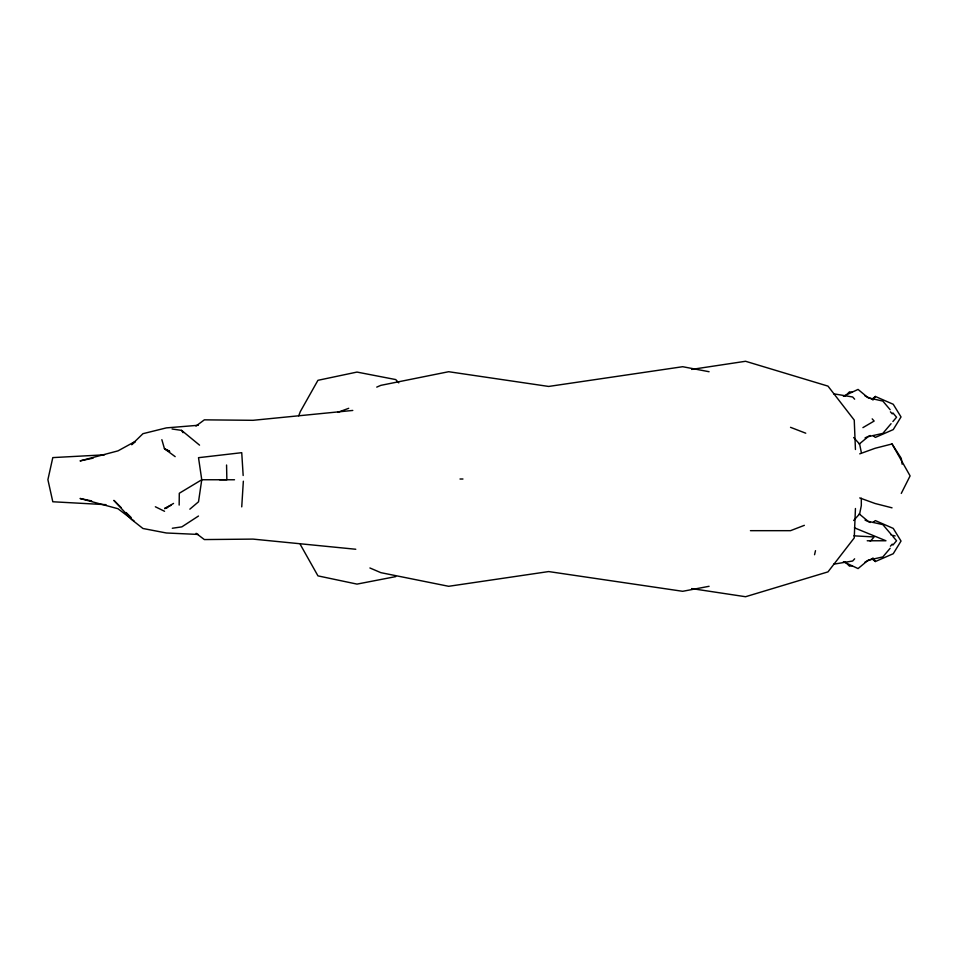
<?xml version="1.0" encoding="UTF-8"?>
<svg xmlns="http://www.w3.org/2000/svg" width="958" height="958" viewBox="0 0 958 958"><rect width="100%" height="100%" fill="white"/><g stroke="black" fill="none" stroke-linecap="round" stroke-linejoin="round"><path stroke-width="1.44" d="M179.158 505.082L179.29 493.262L201.755 479.754L234.506 479.766M855.446 508.506L854.249 537.905L827.987 571.878L745.563 596.726L691.616 588.583M241.739 506.878L243.344 481.203M814.551 554.718L815.498 550.682M298.716 415.808L300.297 411.641L317.936 380.314L356.987 372.075L395.726 379.572L398.756 382.865M901.274 493.418L910.1 475.898L892.03 443.961L875.133 448.272L859.733 453.853M873.852 398.863L875.349 396.456L893.239 404.276L901.023 416.946L893.239 429.603L875.349 437.423L873.073 435.579M872.906 400.073L875.349 396.456L871.936 399.235M891.072 423.699L882.833 433.387L868.152 436.668L859.182 444.117M892.892 421.544L896.556 417.233L892.892 412.922M890.15 548.299L882.833 556.921L868.152 560.202L858.057 568.573L843.387 561.759M892.892 545.078L896.556 540.767L892.892 536.456M854.632 558.825L852.68 561.005L833.616 564.202M870.235 541.318L874.139 536.947L853.925 535.833M853.662 520.493L859.649 513.871L861.314 505.584L861.314 498.208M890.413 546.168L892.269 544.12M845.267 396.013L849.506 391.822L852.093 392.265M189.852 509.165L198.51 501.812L201.755 479.754L198.51 457.685L241.739 452.679L243.164 475.503M135.401 441.602L131.617 444.716L142.946 433.687L166.345 427.891L198.306 425.268M873.073 522.421L875.349 520.577L893.239 528.397L901.023 541.054L893.239 553.724L875.349 561.544L871.936 558.765M195.971 426.059L204.353 419.844L252.996 420.311L352.795 410.443M198.486 516.027L181.852 526.864L172.32 528.253M862.918 427.627L874.139 421.053L872.187 418.862M167.518 507.608L164.716 508.53L173.542 503.429M135.03 441.542L117.99 450.871L80.053 460.906L93.094 458.164M164.716 508.53L170.967 505.357M843.387 396.241L858.057 389.427L868.152 397.798L882.833 401.079L890.15 409.701M865.074 437.89L870.295 435.507M865.074 562.011L871.6 559.029M376.745 387.116L380.841 385.356L448.667 371.716L548.659 386.445L682.695 366.71L709.088 371.728M804.361 525.331L790.53 530.672L750.437 530.672M337.731 412.371L348.724 408.3M395.75 576.608L357.011 584.105L317.96 575.878L300.321 544.539M709.088 586.296L682.695 591.302L548.659 571.567L448.667 586.296L380.841 572.656L369.92 567.974M852.093 565.735L849.506 566.178L845.267 561.987M691.616 369.417L745.563 361.274L827.987 386.122L854.249 420.095L855.446 449.494M104.566 454.822L52.798 457.601L47.9 479.683L52.798 501.764L106.039 504.674M460.008 479.012L462.942 479.012M219.55 479.707L226.854 479.707L226.567 465.013M867.23 540.767L885.958 540.767L854.452 527.822M198.306 534.444L166.345 532.983L142.946 528.493L131.617 519.547L113.882 500.375L121.031 507.477M355.777 549.257L252.996 539.103L204.353 539.57L196.115 533.307M172.069 428.992L181.601 430.381L199.551 445.147M833.616 393.798L852.68 396.995L854.632 399.175M91.645 500.926L80.053 498.483L117.99 508.734L134.048 520.948M891.048 535.007L895.131 535.953M892.03 507.824L875.133 503.513L859.733 497.932M790.53 427.328L805.75 433.208M865.074 395.989L871.6 398.971M865.074 520.11L870.295 522.493M155.352 506.77L164.548 511.285M169.698 451.374L164.465 448.727L161.854 439.686M169.458 451.254L164.465 448.727L175.17 456.643M859.182 513.883L868.152 521.332L882.833 524.613L891.072 534.301M126.133 512.542L131.246 517.619M890.413 411.832L892.269 413.88M853.662 437.531L859.649 444.141L861.314 452.427M872.906 557.927L875.349 561.544L873.852 559.137M892.03 443.961L901.274 458.367L902.149 464.211M181.601 430.381L183.062 432.681"/></g></svg>
